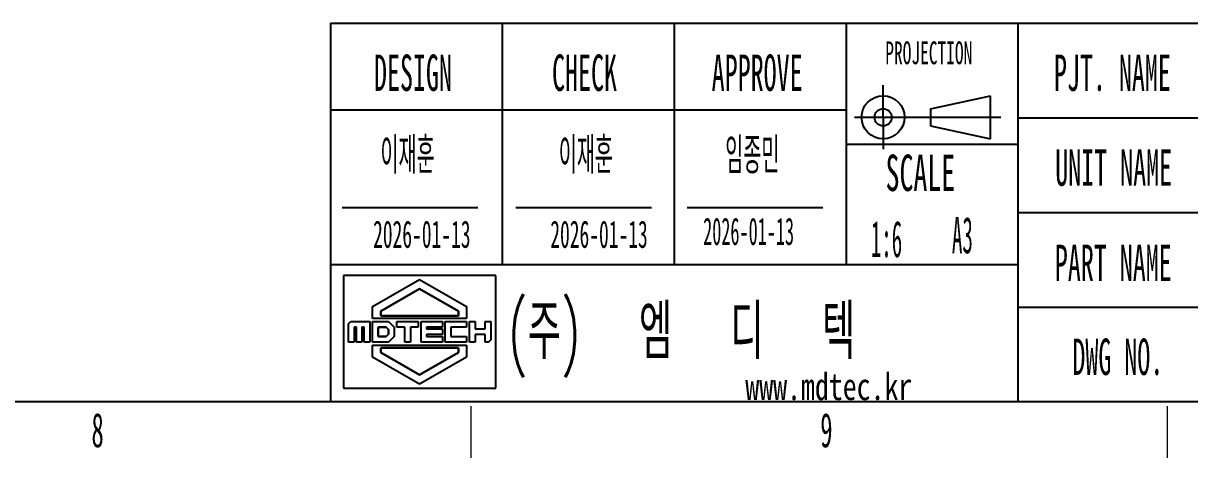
# Model space of a CAD drawing. Header units: millimetres. Extents: x 29 to 2500, y -68 to 1852.
# Drawn here: x 1835.6 to 2242.7, y 12.3 to 163.8 of the extents above; entities that cross this region are included whole.
import ezdxf

# ---------------------------------------------------------------- set-up
doc = ezdxf.new("R2010")
doc.units = ezdxf.units.MM
doc.header["$LTSCALE"] = 6
doc.layers.add('12', color=4, linetype='Continuous')
doc.styles.add('SLDTEXTSTYLE11', font='TXT', dxfattribs={"width": 0.75})
doc.styles.add('SLDTEXTSTYLE16', font='TXT', dxfattribs={"width": 0.6, "bigfont": 'bigfont'})
doc.styles.add('SLDTEXTSTYLE17', font='TXT', dxfattribs={"width": 0.49})
doc.styles.add('SLDTEXTSTYLE4', font='TXT', dxfattribs={"width": 0.421875})
doc.styles.add('SLDTEXTSTYLE5', font='TXT', dxfattribs={"width": 0.525})
doc.styles.add('SLDTEXTSTYLE6', font='TXT', dxfattribs={"width": 0.4235})
doc.styles.add('SLDTEXTSTYLE8', font='TXT', dxfattribs={"width": 0.5625})
doc.styles.add('SLDTEXTSTYLE9', font='TXT', dxfattribs={"width": 0.49, "bigfont": 'bigfont'})

# ---------------------------------------------------------------- blocks, each defined once
blk = doc.blocks.new('블록12')
for p, q in [((1942.87, 163.81), (1942.87, 31.81)), ((1942.87, 163.81), (2477.98, 163.81)), ((1942.87, 163.81), (1942.87, 31.81)), ((2002.81, 163.81), (2002.81, 79.64)), ((2062.81, 163.81), (2062.81, 79.64)), ((2122.81, 163.81), (2122.81, 79.64)), ((2182.87, 31.81), (2182.87, 163.81)), ((2135.73, 131.02), (2135.73, 142.27)), ((2152.3, 134.02), (2173.23, 138.52)), ((2173.23, 123.52), (2173.23, 138.52)), ((1942.87, 133.64), (2122.81, 133.64)), ((2125.72, 131.02), (2176.8, 131.02)), ((2135.73, 131.02), (2135.73, 119.88)), ((2152.3, 134.02), (2152.3, 128.02)), ((2182.87, 130.81), (2477.98, 130.81)), ((2152.3, 128.02), (2173.23, 123.52)), ((2122.87, 121.64), (2182.87, 121.64)), ((1946.95, 99.5), (1994.31, 99.5)), ((2007.57, 99.5), (2054.94, 99.5)), ((2067.35, 99.5), (2114.72, 99.5)), ((2182.87, 97.81), (2477.98, 97.81)), ((1942.87, 79.64), (2182.87, 79.64)), ((2182.87, 64.81), (2477.98, 64.81)), ((47.98, 31.81), (2477.98, 31.81))]:
    blk.add_line(p, q)
at = {"color": 9, "linetype": 'Continuous', "lineweight": 18}
for p, q in [((1991.98, 12.27), (1991.98, 30.27)), ((2234.98, 12.27), (2234.98, 30.27))]:
    blk.add_line(p, q, dxfattribs=at)
for radius in [7.5, 3]:
    blk.add_circle((2135.73, 131.02), radius)
blk = doc.blocks.new('MDT')
for p, q in [((35.38, 26.21), (0, 26.21)), ((0, 26.21), (0, 0)), ((6.75, 18.98), (17.69, 25.3)), ((17.69, 25.3), (28.63, 18.98)), ((35.38, 0), (35.38, 26.21)), ((17.69, 23.11), (8.64, 17.89)), ((8.64, 17.89), (17.69, 23.11)), ((26.74, 17.89), (17.69, 23.11)), ((17.69, 23.11), (26.74, 17.89)), ((6.75, 16.18), (6.75, 18.98)), ((8.64, 17.89), (8.64, 16.81)), ((8.64, 16.81), (8.64, 17.89)), ((8.64, 16.81), (26.74, 16.81)), ((26.74, 16.81), (8.64, 16.81)), ((26.74, 16.81), (26.74, 17.89)), ((26.74, 17.89), (26.74, 16.81)), ((28.63, 18.98), (28.63, 16.18)), ((1.12, 14.99), (1.65, 15.51)), ((1.12, 10.7), (1.12, 14.99)), ((1.65, 15.51), (6.11, 15.51)), ((2.96, 14.2), (2.43, 14.2)), ((2.43, 14.2), (2.43, 10.7)), ((2.96, 10.7), (2.96, 14.2)), ((4.8, 14.2), (4.27, 14.2)), ((4.27, 14.2), (4.27, 10.7)), ((4.8, 10.7), (4.8, 14.2)), ((6.11, 15.51), (6.11, 10.7)), ((28.63, 16.18), (6.75, 16.18)), ((6.75, 10.7), (6.75, 15.51)), ((6.75, 15.51), (10.43, 15.51)), ((9.89, 14.2), (8.06, 14.2)), ((8.06, 14.2), (8.06, 12.01)), ((8.06, 12.01), (8.06, 14.2)), ((8.06, 14.2), (9.89, 14.2)), ((10.43, 13.66), (9.89, 14.2)), ((9.89, 14.2), (10.43, 13.66)), ((10.43, 15.51), (11.74, 14.2)), ((10.43, 12.55), (10.43, 13.66)), ((10.43, 13.66), (10.43, 12.55)), ((11.74, 14.2), (11.74, 12.01)), ((12.38, 14.2), (12.38, 15.51)), ((12.38, 15.51), (17.37, 15.51)), ((14.22, 14.2), (12.38, 14.2)), ((14.22, 10.7), (14.22, 14.2)), ((17.37, 14.2), (15.53, 14.2)), ((15.53, 14.2), (15.53, 10.7)), ((17.37, 15.51), (17.37, 14.2)), ((18.01, 10.7), (18.01, 15.51)), ((18.01, 15.51), (23, 15.51)), ((23, 14.2), (19.32, 14.2)), ((19.32, 14.2), (19.32, 13.76)), ((19.32, 13.76), (23, 13.76)), ((23, 15.51), (23, 14.2)), ((23, 13.76), (23, 12.45)), ((23.64, 10.7), (23.64, 15.51)), ((23.64, 15.51), (28.63, 15.51)), ((28.63, 14.2), (24.95, 14.2)), ((24.95, 14.2), (24.95, 12.01)), ((28.63, 15.51), (28.63, 14.2)), ((29.28, 10.7), (29.28, 15.51)), ((29.28, 15.51), (30.58, 15.51)), ((30.58, 15.51), (30.58, 13.76)), ((30.58, 13.76), (32.95, 13.76)), ((32.95, 13.76), (32.95, 15.51)), ((32.95, 15.51), (34.26, 15.51)), ((34.26, 15.51), (34.26, 11.22)), ((8.06, 12.01), (9.89, 12.01)), ((9.89, 12.01), (8.06, 12.01)), ((9.89, 12.01), (10.43, 12.55)), ((10.43, 12.55), (9.89, 12.01)), ((11.74, 12.01), (10.43, 10.7)), ((23, 12.45), (19.32, 12.45)), ((19.32, 12.45), (19.32, 12.01)), ((19.32, 12.01), (23, 12.01)), ((23, 12.01), (23, 10.7)), ((24.95, 12.01), (28.63, 12.01)), ((28.63, 12.01), (28.63, 10.7)), ((32.95, 12.45), (30.58, 12.45)), ((30.58, 12.45), (30.58, 10.7)), ((32.95, 10.7), (32.95, 12.45)), ((34.26, 11.22), (33.74, 10.7)), ((2.43, 10.7), (1.12, 10.7)), ((4.27, 10.7), (2.96, 10.7)), ((6.11, 10.7), (4.8, 10.7)), ((10.43, 10.7), (6.75, 10.7)), ((6.75, 7.22), (6.75, 10.03)), ((6.75, 10.03), (28.63, 10.03)), ((8.64, 9.4), (8.64, 8.32)), ((26.74, 9.4), (8.64, 9.4)), ((8.64, 8.32), (8.64, 9.4)), ((8.64, 9.4), (26.74, 9.4)), ((8.64, 8.32), (17.69, 3.09)), ((17.69, 3.09), (8.64, 8.32)), ((15.53, 10.7), (14.22, 10.7)), ((17.69, 3.09), (26.74, 8.32)), ((26.74, 8.32), (17.69, 3.09)), ((23, 10.7), (18.01, 10.7)), ((28.63, 10.7), (23.64, 10.7)), ((26.74, 8.32), (26.74, 9.4)), ((26.74, 9.4), (26.74, 8.32)), ((28.63, 10.03), (28.63, 7.22)), ((30.58, 10.7), (29.28, 10.7)), ((33.74, 10.7), (32.95, 10.7)), ((17.69, 0.91), (6.75, 7.22)), ((28.63, 7.22), (17.69, 0.91)), ((0, 0), (35.38, 0))]:
    blk.add_line(p, q)

msp = doc.modelspace()

# ---------------------------------------------------------------- block references
at = {"color": 7, "linetype": 'Continuous'}
msp.add_blockref('블록12', (0, 0), dxfattribs=at)
at = {"xscale": 1.5, "yscale": 1.5, "zscale": 1.5}
msp.add_blockref('MDT', (1947.418, 36.524), dxfattribs=at)

# ---------------------------------------------------------------- texts
at = {"layer": '12'}
for s, insert, char_height, attachment_point, style in [('PROJECTION', (2151.678, 157.494), 7.9375, 2, 'SLDTEXTSTYLE8'), ('DESIGN', (1971.621, 152.927), 12.7, 2, 'SLDTEXTSTYLE5'), ('CHECK', (2031.504, 152.927), 12.7, 2, 'SLDTEXTSTYLE5'), ('APPROVE', (2091.761, 152.927), 12.7, 2, 'SLDTEXTSTYLE5'), ('PJT. NAME', (2215.779, 152.927), 12.7, 2, 'SLDTEXTSTYLE5'), ('이재훈', (1969.712, 124.029), 12.7, 2, 'SLDTEXTSTYLE9'), ('이재훈', (2031.956, 124.029), 12.7, 2, 'SLDTEXTSTYLE9'), ('임종민', (2090.072, 124.029), 12.7, 2, 'SLDTEXTSTYLE9'), ('SCALE', (2148.743, 118.005), 12.7, 2, 'SLDTEXTSTYLE8'), ('UNIT NAME', (2216.221, 119.84), 12.7, 2, 'SLDTEXTSTYLE5'), ('2026-01-13', (1974.708, 95.003), 9.525, 2, 'SLDTEXTSTYLE5'), ('2026-01-13', (2036.564, 95.003), 9.525, 2, 'SLDTEXTSTYLE5'), ('2026-01-13', (2088.781, 96.008), 9.525, 2, 'SLDTEXTSTYLE17'), ('1:6', (2136.913, 94.929), 12.7, 2, 'SLDTEXTSTYLE4'), ('A3', (2163.413, 96.27), 12.7, 2, 'SLDTEXTSTYLE6'), ('PART NAME', (2216.085, 86.573), 12.7, 2, 'SLDTEXTSTYLE5'), ('(주)  엠  디  텍', (2004.852, 65.721), 19.05, 1, 'SLDTEXTSTYLE16'), ('DWG NO.', (2217.673, 53.829), 12.7, 2, 'SLDTEXTSTYLE5'), ('www.mdtec.kr', (2087.625, 41.895), 9.525, 1, 'SLDTEXTSTYLE11'), ('8', (1861.539, 27.89), 12, 2, 'SLDTEXTSTYLE5'), ('9', (2115.95, 27.89), 12, 2, 'SLDTEXTSTYLE5')]:
    msp.add_mtext(s, dxfattribs=dict(at, insert=insert, char_height=char_height, attachment_point=attachment_point, style=style))

doc.saveas('drawing.dxf')
